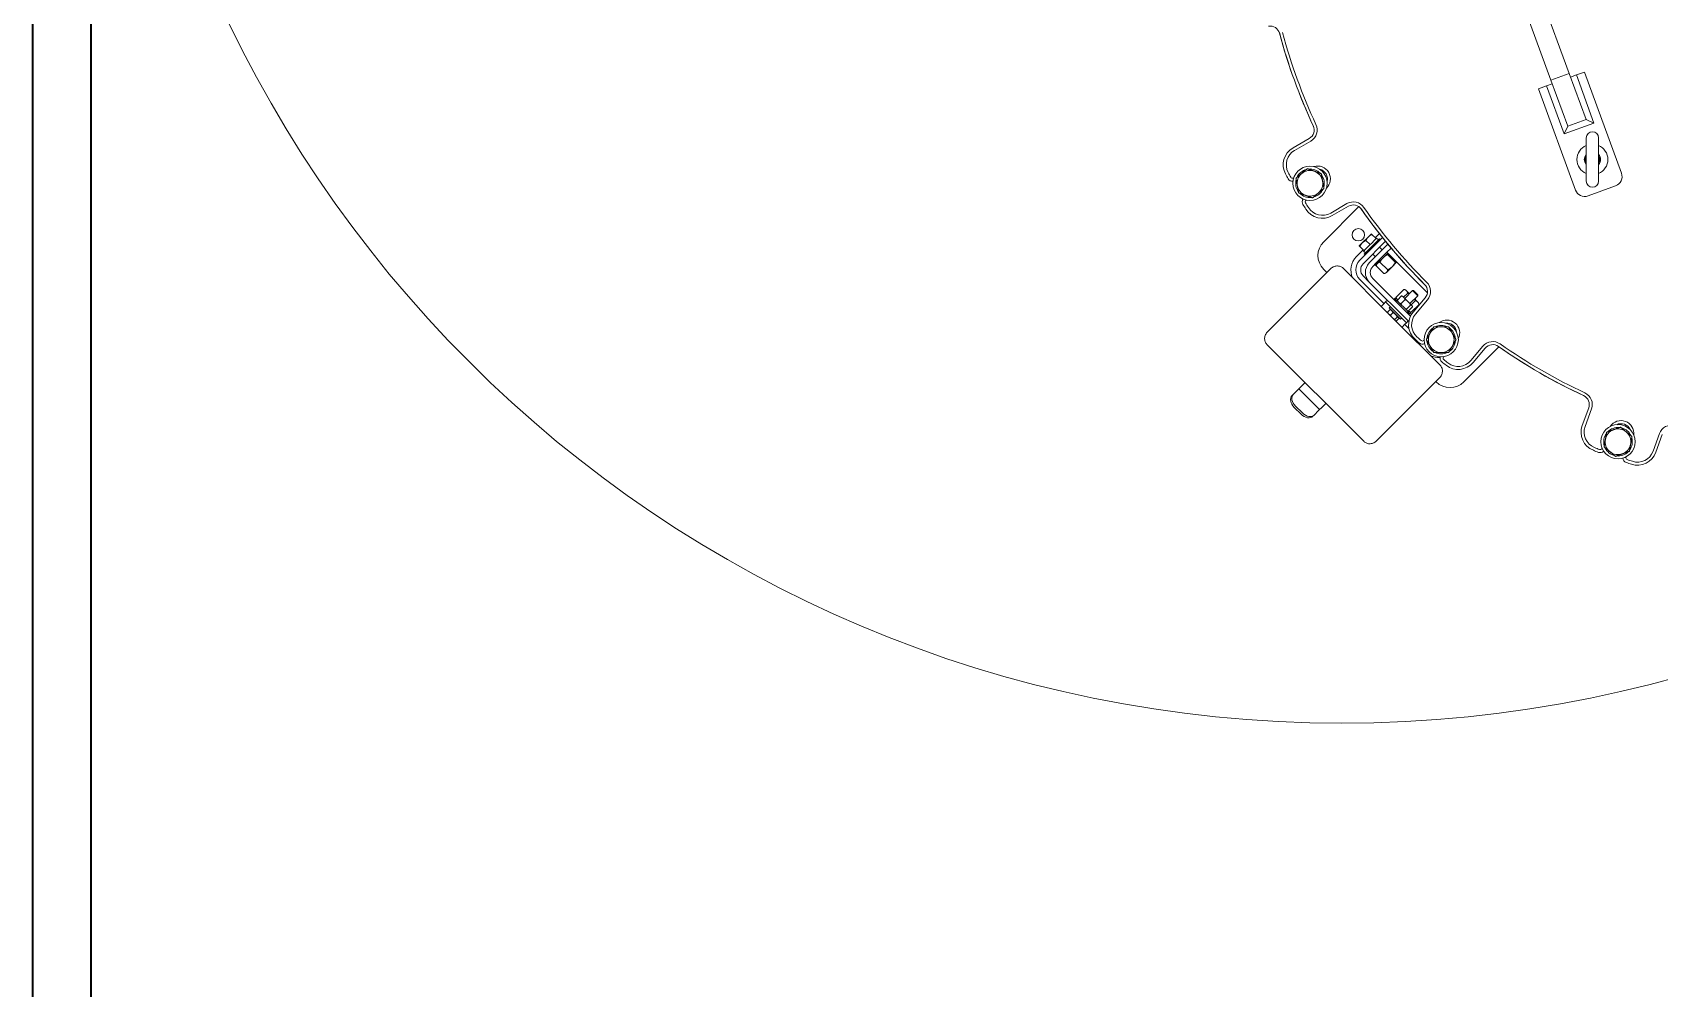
# Model space of a CAD drawing. Header units: inches. Extents: x 20 to 536, y 8 to 344.
# Drawn here: x 20 to 103, y 197.7 to 246.5 of the extents above; entities that cross this region are included whole.
import ezdxf

# ---------------------------------------------------------------- set-up
doc = ezdxf.new("R2010")
doc.units = ezdxf.units.IN
doc.header["$LTSCALE"] = 16
doc.header["$MEASUREMENT"] = 0
doc.layers.get('0').update_dxf_attribs({"lineweight": 25})
doc.layers.add('Border', color=7, linetype='Continuous', lineweight=35)
doc.layers.add('Visible', color=7, linetype='Continuous', lineweight=18)

# ---------------------------------------------------------------- blocks, each defined once
blk = doc.blocks.new('Borders 22x34_D')
at = {"layer": 'Border'}
for p, q in [((1.25, 21.5), (1.25, 0.5)), ((1.4375, 0.5), (1.4375, 21.3125))]:
    blk.add_line(p, q, dxfattribs=at)

msp = doc.modelspace()

# ---------------------------------------------------------------- linework, layer by layer
at = {"layer": 'Visible', "linetype": 'Continuous', "lineweight": 18}
for p, q in [((88.552819, 271.342272), (98.431403, 244.364013)), ((97.492376, 244.020171), (89.37955, 266.176173)), ((98.431403, 244.364013), (97.492376, 244.020171)), ((99.291008, 242.016444), (98.431403, 244.364013)), ((98.793618, 244.283658), (98.500172, 244.176207)), ((98.793618, 244.283658), (99.204442, 244.434089)), ((99.691905, 241.830449), (98.793618, 244.283658)), ((99.204442, 244.434089), (101.095574, 239.269438)), ((96.856873, 243.574484), (97.267698, 243.724915)), ((98.748005, 238.409833), (96.856873, 243.574484)), ((97.267698, 243.724915), (97.561144, 243.832365)), ((97.267698, 243.724915), (98.165985, 241.271705)), ((97.492376, 244.020171), (98.351981, 241.672602)), ((98.165985, 241.271705), (99.691905, 241.830449)), ((98.165985, 241.271705), (98.351981, 241.672602)), ((98.351981, 241.672602), (99.291008, 242.016444)), ((99.691905, 241.830449), (99.291008, 242.016444)), ((85.161085, 241.046357), (84.33298, 240.56825)), ((84.41048, 240.434016), (85.238585, 240.912123)), ((99.297365, 241.073688), (99.297365, 238.868964)), ((99.927286, 238.868964), (99.927286, 241.073688)), ((84.366137, 239.034321), (84.349415, 239.024667)), ((100.797981, 238.628003), (99.38944, 238.11224)), ((85.004415, 237.890173), (85.021137, 237.899828)), ((85.898338, 235.776093), (87.687881, 237.565636)), ((87.083585, 237.716489), (86.25548, 237.238383)), ((86.33298, 237.104149), (87.161085, 237.582255)), ((88.898731, 235.990485), (87.736815, 234.82857)), ((88.177848, 236.0216), (87.868488, 235.71224)), ((88.744368, 235.925208), (87.96488, 235.14572)), ((88.266236, 235.623852), (88.050799, 235.839289)), ((88.332527, 236.176279), (88.177848, 236.0216)), ((88.313505, 235.671121), (88.528327, 235.885942)), ((88.575595, 235.933211), (88.360158, 236.148648)), ((88.575595, 235.933211), (88.528327, 235.885942)), ((88.742666, 236.187975), (88.531749, 235.977057)), ((88.575595, 235.933211), (88.599532, 235.957148)), ((88.599532, 235.957148), (88.68792, 235.868759)), ((88.744368, 235.925208), (88.78891, 235.880665)), ((87.913031, 235.358339), (87.560038, 235.005347)), ((87.868488, 235.71224), (87.713809, 235.557561)), ((87.956877, 235.314493), (87.74144, 235.52993)), ((89.056375, 235.794577), (87.913592, 234.651793)), ((87.936407, 235.294023), (87.956877, 235.314493)), ((87.936407, 235.294023), (88.024795, 235.205634)), ((88.004146, 235.361762), (87.956877, 235.314493)), ((87.96488, 235.14572), (88.009423, 235.101178)), ((88.004146, 235.361762), (88.218967, 235.576583)), ((88.266236, 235.623852), (88.218967, 235.576583)), ((89.178328, 235.645416), (88.225925, 234.693013)), ((88.313505, 235.671121), (88.266236, 235.623852)), ((88.399167, 235.137368), (88.534723, 235.001811)), ((88.402702, 234.516237), (89.119163, 235.232697)), ((89.11937, 235.232489), (88.498741, 234.61186)), ((89.163912, 235.187947), (88.543283, 234.567318)), ((88.75272, 235.490921), (88.888277, 235.355365)), ((89.065053, 235.178588), (89.065261, 235.17838)), ((89.119163, 235.232697), (89.338754, 235.452289)), ((91.190378, 233.161482), (89.119163, 235.232697)), ((89.552619, 234.723215), (89.155737, 235.120097)), ((83.046441, 231.192055), (86.228422, 234.374035)), ((86.057302, 234.202915), (85.898338, 234.36188)), ((89.160956, 232.148608), (86.887273, 234.422291)), ((88.498741, 234.61186), (88.543283, 234.567318)), ((88.59896, 234.622995), (88.577118, 234.541477)), ((88.974, 234.144595), (88.577118, 234.541477)), ((88.7115, 234.825035), (88.711708, 234.824827)), ((89.166873, 234.337469), (88.769991, 234.734351)), ((89.055518, 234.166438), (88.974, 234.144595)), ((89.055518, 234.166438), (89.100274, 234.211194)), ((89.100274, 234.211194), (89.389584, 234.500504)), ((89.389584, 234.500504), (89.62047, 234.73139)), ((87.736815, 233.852763), (88.975459, 232.614119)), ((87.913592, 234.029539), (88.225925, 233.717206)), ((88.225925, 233.717206), (90.243361, 231.69977)), ((90.327783, 231.968902), (88.402702, 233.893983)), ((89.991526, 233.34102), (89.594644, 232.944138)), ((90.073044, 233.319177), (89.991526, 233.34102)), ((88.835451, 232.474112), (88.968388, 232.607048)), ((89.060311, 232.698972), (88.968388, 232.607048)), ((89.152235, 232.790896), (89.060311, 232.698972)), ((89.413865, 232.345419), (89.060311, 232.698972)), ((89.516267, 232.873756), (89.560809, 232.918298)), ((89.516267, 232.873756), (89.618926, 232.771097)), ((89.560809, 232.918298), (89.675004, 232.804103)), ((89.572257, 232.724428), (89.628825, 232.780996)), ((89.616487, 232.86262), (89.594644, 232.944138)), ((89.628825, 232.780996), (90.202996, 232.206826)), ((89.876666, 233.005764), (89.657909, 232.787007)), ((89.672666, 232.737156), (89.66533, 232.757312)), ((90.061585, 232.820845), (89.842828, 232.602088)), ((89.926517, 232.991007), (89.906361, 232.998343)), ((89.986673, 232.930852), (89.926517, 232.991007)), ((90.1844, 233.148147), (89.976889, 232.940636)), ((90.216907, 232.700618), (89.986673, 232.930852)), ((90.037179, 232.880345), (90.435037, 233.278203)), ((90.117801, 233.274421), (90.073044, 233.319177)), ((90.274528, 233.117693), (90.117801, 233.274421)), ((90.337134, 232.545296), (90.118377, 232.326539)), ((90.399996, 232.517528), (90.216907, 232.700618)), ((90.289127, 233.15591), (90.236314, 233.155908)), ((90.289127, 233.15591), (90.300936, 233.144101)), ((90.302344, 232.61518), (90.700202, 233.013038)), ((90.570146, 232.7624), (90.362635, 232.554889)), ((90.763019, 232.569527), (90.366137, 232.172645)), ((90.413007, 232.504518), (90.399996, 232.517528)), ((90.413007, 232.504518), (90.420343, 232.484362)), ((90.489261, 233.278206), (90.435037, 233.278203)), ((90.700202, 233.013038), (90.435037, 233.278203)), ((91.078791, 232.913314), (90.464149, 232.180813)), ((90.489261, 233.278206), (90.700205, 233.067262)), ((90.69642, 232.695801), (90.539693, 232.852528)), ((90.566101, 232.878936), (90.57791, 232.867128)), ((90.57791, 232.867128), (90.577907, 232.814314)), ((90.582886, 232.081181), (91.197528, 232.813682)), ((90.741177, 232.651045), (90.69642, 232.695801)), ((90.700205, 233.067262), (90.700202, 233.013038)), ((90.741177, 232.651045), (90.763019, 232.569527)), ((89.291308, 232.319478), (89.154905, 232.183076)), ((89.163546, 232.138941), (89.1588, 232.156652)), ((89.163546, 232.138941), (89.212685, 232.089802)), ((89.212685, 232.089802), (89.400754, 231.901733)), ((89.246988, 232.399159), (89.303556, 232.455727)), ((89.246988, 232.399159), (89.821158, 231.824988)), ((89.291308, 232.319478), (89.366834, 232.243951)), ((89.442361, 232.168425), (89.305958, 232.032022)), ((89.317695, 232.29309), (89.335376, 232.31077)), ((89.366834, 232.243951), (89.442361, 232.168425)), ((89.400754, 231.901733), (89.550312, 231.752175)), ((89.413865, 232.345419), (89.767418, 231.991865)), ((89.442361, 232.168425), (89.554903, 232.055882)), ((89.667446, 231.94334), (89.531043, 231.806937)), ((89.550312, 231.752175), (89.56094, 231.741547)), ((89.554903, 232.055882), (89.667446, 231.94334)), ((89.56094, 231.741547), (89.578652, 231.736801)), ((91.84429, 229.465273), (89.570607, 231.738957)), ((89.741477, 231.869308), (89.605075, 231.732906)), ((89.667446, 231.94334), (89.704462, 231.906324)), ((89.704462, 231.906324), (89.741477, 231.869308)), ((89.715089, 231.895696), (89.73277, 231.913376)), ((90.120972, 231.638312), (89.767418, 231.991865)), ((89.821158, 231.824988), (89.877727, 231.881557)), ((90.120972, 231.638312), (90.212895, 231.730236)), ((90.146427, 232.150257), (90.202996, 232.206826)), ((90.159155, 232.250666), (90.179311, 232.24333)), ((90.193096, 232.196926), (90.295755, 232.094268)), ((90.427764, 232.454666), (90.209007, 232.23591)), ((90.226102, 232.253005), (90.340297, 232.13881)), ((90.284619, 232.194488), (90.366137, 232.172645)), ((90.295755, 232.094268), (90.340297, 232.13881)), ((90.029048, 231.546388), (89.896112, 231.413452)), ((90.029048, 231.546388), (90.120972, 231.638312)), ((90.036119, 231.553459), (90.250103, 231.339475)), ((92.374108, 231.506075), (92.425908, 231.557874)), ((92.426248, 231.469129), (92.480295, 231.523177)), ((92.480534, 231.523001), (92.426483, 231.468949)), ((92.601264, 231.290177), (92.639279, 231.328192)), ((82.998185, 230.533204), (87.955203, 225.576186)), ((91.019941, 230.750731), (91.00753, 230.73594)), ((91.025516, 230.564062), (91.052297, 230.53728)), ((94.842196, 230.40811), (93.054258, 228.620173)), ((94.024232, 230.441796), (93.40959, 229.709294)), ((93.528327, 229.609662), (94.142969, 230.342164)), ((92.011048, 229.893888), (92.02346, 229.90868)), ((84.719439, 228.3581), (84.627515, 228.266176)), ((84.719439, 228.3581), (84.946364, 228.585025)), ((91.796035, 228.806422), (88.614054, 225.624442)), ((91.640045, 228.620173), (91.624915, 228.635302)), ((84.350424, 227.989085), (84.285424, 227.924085)), ((84.350424, 227.989085), (84.573668, 228.212328)), ((84.573668, 228.212328), (84.627515, 228.266176)), ((84.627515, 228.266176), (85.688175, 227.205516)), ((86.007024, 227.524365), (85.780099, 227.29744)), ((84.388978, 227.320531), (84.742531, 226.966978)), ((84.807531, 227.031978), (84.453978, 227.385531)), ((85.346084, 226.863425), (85.411084, 226.928425)), ((85.634328, 227.151668), (85.411084, 226.928425)), ((85.688175, 227.205516), (85.634328, 227.151668)), ((85.688175, 227.205516), (85.780099, 227.29744)), ((99.421281, 227.294729), (99.094236, 226.396183)), ((99.239889, 226.34317), (99.566933, 227.241716)), ((103.034399, 225.979662), (102.707355, 225.081116)), ((102.853007, 225.028102), (103.180051, 225.926649)), ((100.105627, 225.242438), (100.099023, 225.224294)), ((101.33002, 224.776247), (101.336624, 224.794392))]:
    msp.add_line(p, q, dxfattribs=at)
at = {"layer": 'Visible'}
for p, q in [((85.794228, 239.174761), (85.788779, 239.17017)), ((92.313875, 231.371138), (92.310324, 231.36496)), ((101.109335, 226.267981), (101.108112, 226.260961))]:
    msp.add_line(p, q, dxfattribs=at)
at = {"layer": 'Visible', "linetype": 'Continuous', "lineweight": 18}
for centre, radius in [((86.823753, 274.199595), 63), ((87.666104, 236.129647), 0.315)]:
    msp.add_circle(centre, radius, dxfattribs=at)
at = {"layer": 'Visible'}
for centre in [(85.196081, 238.757161), (91.894628, 230.774143), (100.919556, 225.563599)]:
    msp.add_circle(centre, 0.875, dxfattribs=at)
at = {"layer": 'Visible', "linetype": 'Continuous', "lineweight": 18}
for centre, radius, start, end in [((83.163341, 246.281257), 0.5, 14.94542972, 100), ((111.182326, 253.760326), 28.501331, 194.87278196, 205.12721804), ((111.182326, 253.760326), 28.5, 194.94542972, 205.05457028), ((111.182326, 253.760326), 28.345, 194.94542972, 205.05457028), ((84.911085, 241.479369), 0.5, 300, 25.05457028), ((84.911085, 241.479369), 0.655, 300, 25.05457028), ((99.612326, 241.073688), 0.314961, 0, 180), ((84.83298, 239.702225), 1, 120, 208.08114879), ((84.83298, 239.702225), 0.845, 120, 208.08114879), ((99.612326, 239.971326), 0.787402, 113.57817848, 246.42182152), ((99.612326, 239.971326), 0.415343, 139.31583472, 220.68416528), ((99.612326, 239.971326), 0.375, 147.12903493, 212.87096507), ((99.612326, 239.971326), 0.3625, 150.32607559, 209.67392441), ((99.612326, 239.971326), 0.787402, 293.57817848, 66.42182152), ((99.612326, 239.971326), 0.415343, 319.31583472, 40.68416528), ((99.612326, 239.971326), 0.375, 327.12903493, 32.87096507), ((99.612326, 239.971326), 0.3625, 330.32607559, 29.67392441), ((111.182326, 253.760326), 30.865, 208.08114879, 208.59623929), ((111.182326, 253.760326), 30.71, 208.08114879, 208.59623929), ((85.586945, 238.982826), 0.655, 312.99005057, 107.00994943), ((85.586945, 238.982826), 0.5, 343.71920441, 76.28079559), ((100.62606, 239.097517), 0.5, 290.11113008, 20.11113008), ((84.301915, 239.106939), 0.25, 208.59623929, 275.74346981), ((84.301915, 239.106939), 0.095, 208.59623929, 300), ((99.217519, 238.581754), 0.5, 200.11113008, 290.11113008), ((99.612326, 238.868964), 0.314961, 180, 0), ((85.051915, 237.807901), 0.25, 144.25653019, 211.40376071), ((111.182326, 253.760326), 30.865, 211.40376071, 211.91885121), ((85.051915, 237.807901), 0.095, 120, 211.40376071), ((111.182326, 253.760326), 30.71, 211.40376071, 211.91885121), ((85.83298, 237.970174), 0.845, 211.91885121, 300), ((87.411085, 237.149242), 0.655, 34.94542972, 120), ((87.411085, 237.149242), 0.5, 34.94542972, 120), ((111.182326, 253.760326), 28.345, 214.94542972, 225.05457028), ((85.83298, 237.970174), 1, 211.91885121, 300), ((111.182326, 253.760326), 28.501331, 214.87278196, 225.12721804), ((111.182326, 253.760326), 28.5, 214.94542972, 225.05457028), ((86.605444, 235.068986), 1, 135, 225), ((88.224719, 234.340666), 0.94, 135, 205.85311795), ((88.224719, 234.340666), 0.69, 135, 225), ((88.224719, 234.340666), 0.44, 135, 225), ((88.713829, 234.20511), 0.69, 135, 225), ((88.713829, 234.20511), 0.44, 135, 225), ((90.695769, 233.234708), 0.5, 320, 45.05457028), ((90.695769, 233.234708), 0.655, 320, 45.05457028), ((91.230194, 231.538025), 1, 140, 228.08114879), ((91.230194, 231.538025), 0.845, 140, 228.08114879), ((92.184738, 231.119883), 0.655, 332.99005057, 127.00994943), ((111.182326, 253.760326), 30.71, 228.08114879, 228.59623929), ((92.184738, 231.119883), 0.5, 3.71920441, 96.28079559), ((111.182326, 253.760326), 30.865, 228.08114879, 228.59623929), ((90.934756, 230.797005), 0.25, 228.59623929, 295.74346981), ((90.934756, 230.797005), 0.095, 228.59623929, 320), ((94.525991, 230.02077), 0.655, 54.94542972, 140), ((94.525991, 230.02077), 0.5, 54.94542972, 140), ((111.182326, 253.760326), 28.501331, 234.87278196, 245.12721804), ((111.182326, 253.760326), 28.5, 234.94542972, 245.05457028), ((111.182326, 253.760326), 28.345, 234.94542972, 245.05457028), ((91.762666, 230.802719), 0.94, 244.14688205, 274.47312451), ((92.083822, 229.832823), 0.25, 164.25653019, 231.40376071), ((111.182326, 253.760326), 30.865, 231.40376071, 231.91885121), ((92.083822, 229.832823), 0.095, 140, 231.40376071), ((111.182326, 253.760326), 30.71, 231.40376071, 231.91885121), ((92.762283, 230.25245), 1, 231.91885121, 320), ((92.762283, 230.25245), 0.845, 231.91885121, 320), ((92.347151, 229.327279), 1, 225, 315), ((98.951434, 227.465739), 0.5, 340, 65.05457028), ((98.951434, 227.465739), 0.655, 340, 65.05457028), ((100.033929, 226.054163), 1, 160, 248.08114879), ((100.033929, 226.054163), 0.845, 160, 248.08114879), ((101.07392, 225.987711), 0.655, 352.99005057, 147.00994943), ((101.07392, 225.987711), 0.5, 23.71920441, 116.28079559), ((103.649897, 225.755639), 0.655, 74.94542972, 160), ((111.182326, 253.760326), 30.865, 248.08114879, 248.59623929), ((111.182326, 253.760326), 30.71, 248.08114879, 248.59623929), ((100.009752, 225.256786), 0.25, 248.59623929, 315.74346981), ((100.009752, 225.256786), 0.095, 248.59623929, 340), ((101.913314, 225.370123), 1, 251.91885121, 340), ((101.913314, 225.370123), 0.845, 251.91885121, 340), ((101.419291, 224.743755), 0.25, 184.25653019, 251.40376071), ((101.419291, 224.743755), 0.095, 160, 251.40376071), ((111.182326, 253.760326), 30.865, 251.40376071, 251.91885121), ((111.182326, 253.760326), 30.71, 251.40376071, 251.91885121)]:
    msp.add_arc(centre, radius, start, end, dxfattribs=at)
at = {"layer": 'Visible'}
for centre, radius, start, end in [((85.196081, 238.757161), 0.7295, 104.17027142, 156.05198874), ((85.196081, 238.757161), 0.656, 130.11113008, 190.11113008), ((85.196081, 238.757161), 0.656, 70.11113008, 130.11113008), ((85.196081, 238.757161), 0.7295, 44.17027142, 96.05198874), ((85.196081, 238.757161), 0.656, 10.11113008, 70.11113008), ((85.196081, 238.757161), 0.7295, 34.92105592, 36.05198874), ((85.196081, 238.757161), 0.7295, 344.17027142, 34.92105592), ((85.196081, 238.757161), 0.7295, 164.17027142, 216.05198874), ((85.196081, 238.757161), 0.656, 190.11113008, 250.11113008), ((85.196081, 238.757161), 0.7295, 284.17027142, 336.05198874), ((85.196081, 238.757161), 0.656, 310.11113008, 10.11113008), ((85.196081, 238.757161), 0.7295, 224.17027142, 276.05198874), ((85.196081, 238.757161), 0.656, 250.11113008, 310.11113008), ((91.894628, 230.774143), 0.7295, 124.17027142, 176.05198874), ((91.894628, 230.774143), 0.656, 150.11113008, 210.11113008), ((91.894628, 230.774143), 0.656, 90.11113008, 150.11113008), ((91.894628, 230.774143), 0.7295, 64.17027142, 116.05198874), ((91.894628, 230.774143), 0.656, 30.11113008, 90.11113008), ((91.894628, 230.774143), 0.7295, 54.92105592, 56.05198874), ((91.894628, 230.774143), 0.7295, 4.17027142, 54.92105592), ((91.894628, 230.774143), 0.656, 330.11113008, 30.11113008), ((91.894628, 230.774143), 0.7295, 184.17027142, 236.05198874), ((91.894628, 230.774143), 0.656, 210.11113008, 270.11113008), ((91.894628, 230.774143), 0.7295, 244.17027142, 296.05198874), ((91.894628, 230.774143), 0.656, 270.11113008, 330.11113008), ((91.894628, 230.774143), 0.7295, 304.17027142, 356.05198874), ((100.919556, 225.563599), 0.7295, 144.17027142, 196.05198874), ((100.919556, 225.563599), 0.656, 110.11113008, 170.11113008), ((100.919556, 225.563599), 0.7295, 84.17027142, 136.05198874), ((100.919556, 225.563599), 0.656, 50.11113008, 110.11113008), ((100.919556, 225.563599), 0.7295, 74.92105592, 76.05198874), ((100.919556, 225.563599), 0.7295, 24.17027142, 74.92105592), ((100.919556, 225.563599), 0.656, 350.11113008, 50.11113008), ((100.919556, 225.563599), 0.7295, 204.17027142, 256.05198874), ((100.919556, 225.563599), 0.656, 170.11113008, 230.11113008), ((100.919556, 225.563599), 0.656, 230.11113008, 290.11113008), ((100.919556, 225.563599), 0.7295, 264.17027142, 316.05198874), ((100.919556, 225.563599), 0.656, 290.11113008, 350.11113008), ((100.919556, 225.563599), 0.7295, 324.17027142, 16.05198874)]:
    msp.add_arc(centre, radius, start, end, dxfattribs=at)
at = {"layer": 'Visible', "linetype": 'Continuous', "lineweight": 18}
for centre, major_axis, start_param, end_param in [((84.638978, 227.570531), (-0.353553, 0.353553), 0, 1.570796327), ((84.703978, 227.635531), (-0.353553, 0.353553), 0, 1.570796327), ((84.992531, 227.216978), (0.353553, -0.353553), 4.71238898, 6.283185307), ((85.057531, 227.281978), (0.353553, -0.353553), 4.71238898, 6.283185307)]:
    msp.add_ellipse(centre, major_axis=major_axis, ratio=0.707106781, start_param=start_param, end_param=end_param, dxfattribs=at)
at = {"layer": 'Visible'}
for points in [[(84.483778, 239.014854), (84.639007, 239.14562), (84.773438, 239.258867)], [(84.773438, 239.258867), (84.90787, 239.372114), (85.063099, 239.50288)], [(85.063099, 239.50288), (85.25396, 239.433831), (85.41925, 239.374033)], [(85.41925, 239.374033), (85.584541, 239.314235), (85.775402, 239.245186)], [(85.775402, 239.245186), (85.811034, 239.045372), (85.841893, 238.872327)], [(84.550269, 238.641995), (84.519411, 238.81504), (84.483778, 239.014854)], [(84.61676, 238.269135), (84.581128, 238.46895), (84.550269, 238.641995)], [(85.908384, 238.499467), (85.753155, 238.368701), (85.618724, 238.255454)], [(85.841893, 238.872327), (85.872751, 238.699282), (85.908384, 238.499467)], [(84.972912, 238.140288), (84.807621, 238.200086), (84.61676, 238.269135)], [(85.329063, 238.011442), (85.138202, 238.08049), (84.972912, 238.140288)], [(85.618724, 238.255454), (85.484292, 238.142208), (85.329063, 238.011442)], [(91.137146, 230.772674), (91.238288, 230.948645), (91.32588, 231.101041)], [(91.32588, 231.101041), (91.413472, 231.253436), (91.514615, 231.429407)], [(91.514615, 231.429407), (91.717581, 231.429801), (91.893356, 231.430142)], [(91.893356, 231.430142), (92.06913, 231.430483), (92.272097, 231.430877)], [(92.272097, 231.430877), (92.373921, 231.255299), (92.462103, 231.103245)], [(92.462103, 231.103245), (92.550286, 230.95119), (92.65211, 230.775613)], [(91.327153, 230.445042), (91.23897, 230.597097), (91.137146, 230.772674)], [(91.517159, 230.11741), (91.415335, 230.292987), (91.327153, 230.445042)], [(91.8959, 230.118145), (91.720126, 230.117804), (91.517159, 230.11741)], [(92.274641, 230.118879), (92.071675, 230.118485), (91.8959, 230.118145)], [(92.463376, 230.447246), (92.375784, 230.29485), (92.274641, 230.118879)], [(92.65211, 230.775613), (92.550968, 230.599641), (92.463376, 230.447246)], [(100.273302, 225.676259), (100.30349, 225.849422), (100.338347, 226.049373)], [(100.338347, 226.049373), (100.528938, 226.119162), (100.693996, 226.179601)], [(100.693996, 226.179601), (100.859053, 226.240039), (101.049645, 226.309828)], [(101.049645, 226.309828), (101.205379, 226.179665), (101.340249, 226.066941)], [(101.340249, 226.066941), (101.475119, 225.954216), (101.630854, 225.824053)], [(100.208258, 225.303144), (100.243115, 225.503096), (100.273302, 225.676259)], [(100.498863, 225.060257), (100.363993, 225.172981), (100.208258, 225.303144)], [(100.789468, 224.817369), (100.633733, 224.947532), (100.498863, 225.060257)], [(101.500765, 225.077824), (101.310174, 225.008035), (101.145117, 224.947597)], [(101.56581, 225.450939), (101.535623, 225.277776), (101.500765, 225.077824)], [(101.630854, 225.824053), (101.595997, 225.624102), (101.56581, 225.450939)], [(101.145117, 224.947597), (100.980059, 224.887158), (100.789468, 224.817369)]]:
    msp.add_rational_spline(points, [1, 1.0379548493, 1], degree=2, dxfattribs=at)
at = {"layer": 'Visible', "linetype": 'Continuous', "lineweight": 18}
for points, weights in [([(88.050799, 235.839289), (87.940276, 235.784027), (87.868488, 235.71224)], [1.01001874936, 1.04314139574, 1]), ([(88.177848, 236.0216), (88.106061, 235.949813), (88.050799, 235.839289)], [1, 1.04314139574, 1.01001874936]), ([(88.360158, 236.148648), (88.249635, 236.093387), (88.177848, 236.0216)], [1.01001874936, 1.04314139574, 1]), ([(88.332527, 236.176279), (88.332527, 236.176279), (88.360158, 236.148648)], [1, 1.04314139574, 1.01001874936]), ([(87.74144, 235.52993), (87.713809, 235.557561), (87.713809, 235.557561)], [1.01001874936, 1.04314139574, 1]), ([(87.868488, 235.71224), (87.796701, 235.640453), (87.74144, 235.52993)], [1, 1.04314139574, 1.01001874936]), ([(89.155737, 235.120097), (89.022539, 235.046574), (88.933027, 234.957061)], [1, 1.0379548493, 1]), ([(89.17537, 235.176489), (89.164116, 235.151367), (89.155737, 235.120097)], [1.01778805078, 1.01422650336, 1]), ([(88.643717, 234.667752), (88.59896, 234.622995), (88.577118, 234.541477)], [1, 1.0379548493, 1]), ([(88.769991, 234.734351), (88.688473, 234.712508), (88.643717, 234.667752)], [1, 1.0379548493, 1]), ([(88.933027, 234.957061), (88.843514, 234.867549), (88.769991, 234.734351)], [1, 1.0379548493, 1]), ([(88.974, 234.144595), (89.055518, 234.166438), (89.100274, 234.211194)], [1, 1.0379548493, 1]), ([(89.100274, 234.211194), (89.14503, 234.255951), (89.166873, 234.337469)], [1, 1.0379548493, 1]), ([(89.166873, 234.337469), (89.300071, 234.410992), (89.389584, 234.500504)], [1, 1.0379548493, 1]), ([(89.389584, 234.500504), (89.479097, 234.590017), (89.552619, 234.723215)], [1, 1.0379548493, 1]), ([(89.552619, 234.723215), (89.583889, 234.731594), (89.609012, 234.742848)], [1, 1.01422650336, 1.01778805078]), ([(90.117801, 233.274421), (90.073044, 233.319177), (89.991526, 233.34102)], [1, 1.0379548493, 1]), ([(89.594644, 232.944138), (89.616487, 232.86262), (89.661243, 232.817864)], [1, 1.0379548493, 1]), ([(89.657909, 232.787007), (89.689911, 232.719911), (89.732821, 232.677)], [1, 1.0379548493, 1]), ([(89.66533, 232.757312), (89.660597, 232.770313), (89.657909, 232.787007)], [1.01806179786, 1.0148089431, 1]), ([(89.661243, 232.817864), (89.668112, 232.810995), (89.675658, 232.804756)], [1, 1.00564367999, 1.00960899084]), ([(89.732821, 232.677), (89.775732, 232.63409), (89.842828, 232.602088)], [1, 1.0379548493, 1]), ([(89.842828, 232.602088), (89.899114, 232.510708), (89.963055, 232.446766)], [1, 1.0379548493, 1]), ([(89.986673, 232.930852), (89.943762, 232.973762), (89.876666, 233.005764)], [1, 1.0379548493, 1]), ([(89.876666, 233.005764), (89.89336, 233.003076), (89.906361, 232.998343)], [1, 1.0148089431, 1.01806179786]), ([(90.061585, 232.820845), (90.029583, 232.887941), (89.986673, 232.930852)], [1, 1.0379548493, 1]), ([(90.216907, 232.700618), (90.152965, 232.764559), (90.061585, 232.820845)], [1, 1.0379548493, 1]), ([(90.1844, 233.148147), (90.162557, 233.229664), (90.117801, 233.274421)], [1, 1.0379548493, 1]), ([(90.259893, 233.103059), (90.22462, 233.125946), (90.1844, 233.148147)], [1.01576129232, 1.01116500448, 1]), ([(90.337134, 232.545296), (90.280848, 232.636676), (90.216907, 232.700618)], [1, 1.0379548493, 1]), ([(90.399996, 232.517528), (90.378965, 232.538559), (90.337134, 232.545296)], [1, 1.0379548493, 1]), ([(90.427764, 232.454666), (90.421027, 232.496498), (90.399996, 232.517528)], [1, 1.0379548493, 1]), ([(90.570146, 232.7624), (90.547945, 232.80262), (90.525058, 232.837894)], [1, 1.01116500448, 1.01576129232]), ([(90.69642, 232.695801), (90.651664, 232.740558), (90.570146, 232.7624)], [1, 1.0379548493, 1]), ([(90.763019, 232.569527), (90.741177, 232.651045), (90.69642, 232.695801)], [1, 1.0379548493, 1]), ([(89.154905, 232.183076), (89.177633, 232.124854), (89.212685, 232.089802)], [1, 1.0379548493, 1]), ([(89.1588, 232.156652), (89.155739, 232.168077), (89.154905, 232.183076)], [1.01806179786, 1.0148089431, 1]), ([(89.212685, 232.089802), (89.247737, 232.05475), (89.305958, 232.032022)], [1, 1.0379548493, 1]), ([(89.305958, 232.032022), (89.348523, 231.953964), (89.400754, 231.901733)], [1, 1.0379548493, 1]), ([(89.400754, 231.901733), (89.452985, 231.849502), (89.531043, 231.806937)], [1, 1.0379548493, 1]), ([(89.531043, 231.806937), (89.533133, 231.769354), (89.550312, 231.752175)], [1, 1.0379548493, 1]), ([(89.550312, 231.752175), (89.567491, 231.734996), (89.605075, 231.732906)], [1, 1.0379548493, 1]), ([(89.963055, 232.446766), (90.026997, 232.382825), (90.118377, 232.326539)], [1, 1.0379548493, 1]), ([(90.118377, 232.326539), (90.125114, 232.284708), (90.146145, 232.263677)], [1, 1.0379548493, 1]), ([(90.146145, 232.263677), (90.167175, 232.242646), (90.209007, 232.23591)], [1, 1.0379548493, 1]), ([(90.226756, 232.253658), (90.232994, 232.246113), (90.239863, 232.239244)], [1.00960899084, 1.00564367999, 1]), ([(90.239863, 232.239244), (90.284619, 232.194488), (90.366137, 232.172645)], [1, 1.0379548493, 1]), ([(92.374083, 231.506092), (92.376583, 231.508549), (92.379061, 231.511027)], [1.00197275572, 1.0010134378, 1]), ([(92.379061, 231.511027), (92.402104, 231.534071), (92.423524, 231.559179)], [1, 1.00950299289, 1.0142473383])]:
    msp.add_rational_spline(points, weights, degree=2, dxfattribs=at)
for points, knots in [([(86.228422, 234.374035), (86.272816, 234.41843), (86.327657, 234.458295), (86.445368, 234.514801), (86.508256, 234.531424), (86.624823, 234.540469), (86.686263, 234.533465), (86.797934, 234.493928), (86.848184, 234.461379), (86.887273, 234.422291)], [7.665695365, 7.665695365, 7.665695365, 7.665695365, 8.144102187, 8.144102187, 8.622509008, 8.622509008, 9.101363421, 9.101363421, 9.580217834, 9.580217834, 9.580217834, 9.580217834]), ([(82.998185, 230.533204), (82.959097, 230.572292), (82.926549, 230.622542), (82.887011, 230.734214), (82.880007, 230.795653), (82.889052, 230.91222), (82.905676, 230.975108), (82.962182, 231.092819), (83.002047, 231.14766), (83.046441, 231.192055)], [5.751172896, 5.751172896, 5.751172896, 5.751172896, 6.230027309, 6.230027309, 6.708881722, 6.708881722, 7.187288544, 7.187288544, 7.665695365, 7.665695365, 7.665695365, 7.665695365]), ([(91.84429, 229.465273), (91.883379, 229.426185), (91.915927, 229.375935), (91.955465, 229.264263), (91.962468, 229.202824), (91.953424, 229.086256), (91.9368, 229.023369), (91.880294, 228.905658), (91.840429, 228.850816), (91.796035, 228.806422)], [1.918325214, 1.918325214, 1.918325214, 1.918325214, 2.397179627, 2.397179627, 2.876034039, 2.876034039, 3.354440861, 3.354440861, 3.832847683, 3.832847683, 3.832847683, 3.832847683]), ([(88.614054, 225.624442), (88.56966, 225.580047), (88.514819, 225.540182), (88.397107, 225.483676), (88.33422, 225.467053), (88.217652, 225.458008), (88.156213, 225.465012), (88.044541, 225.504549), (87.994292, 225.537097), (87.955203, 225.576186)], [3.832847683, 3.832847683, 3.832847683, 3.832847683, 4.311254504, 4.311254504, 4.789661326, 4.789661326, 5.268515739, 5.268515739, 5.747370152, 5.747370152, 5.747370152, 5.747370152])]:
    msp.add_open_spline(points, degree=3, knots=knots, dxfattribs=at)

# ---------------------------------------------------------------- block references
at = {"xscale": 16, "yscale": 16, "zscale": 16}
msp.add_blockref('Borders 22x34_D', (0, 0), dxfattribs=at)

doc.saveas('drawing.dxf')
